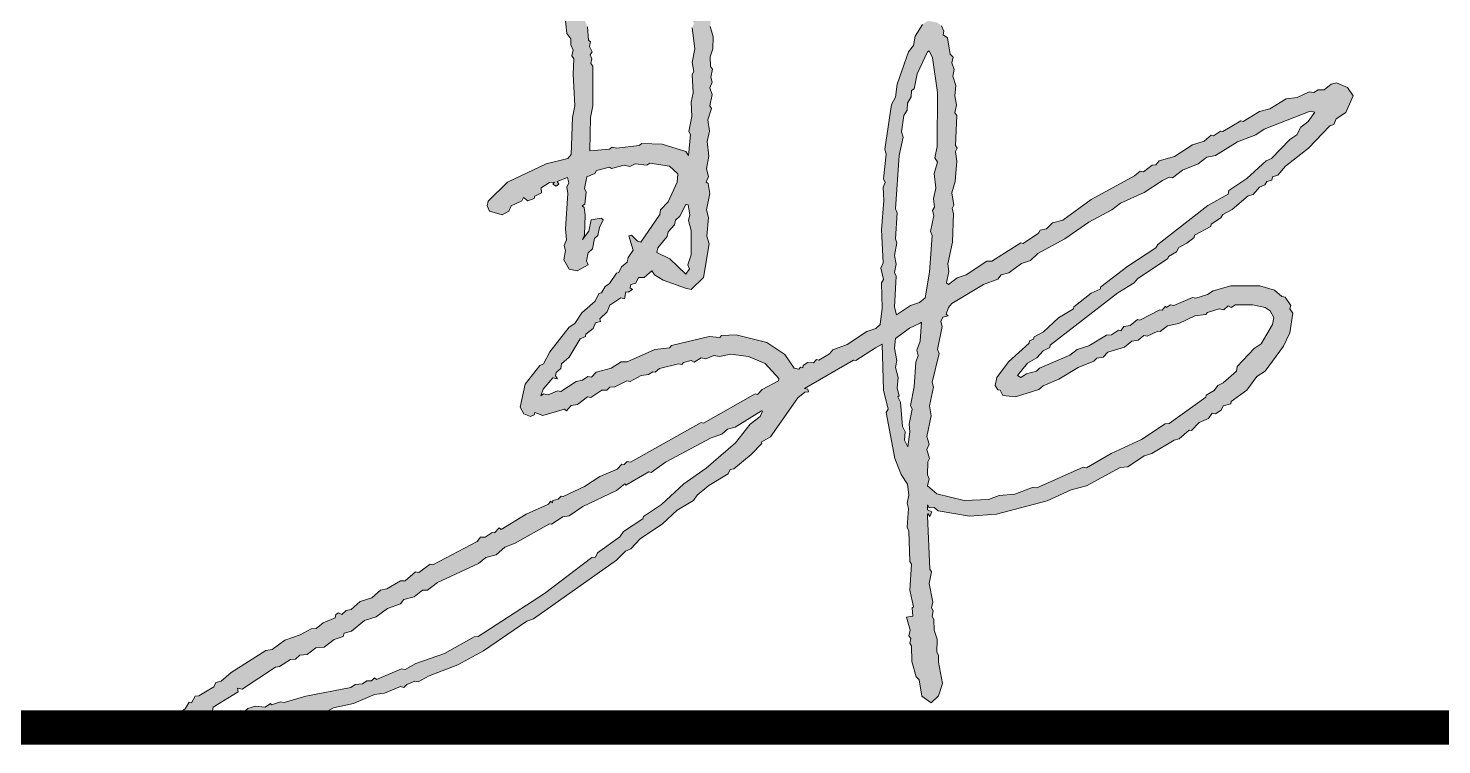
# Model space of a CAD drawing. Extents: x 1188826 to 1909461, y 608442 to 1651179.
# Drawn here: x 1862449 to 1863888, y 1019485 to 1020215 of the extents above; entities that cross this region are included whole.
import ezdxf

# ---------------------------------------------------------------- set-up
doc = ezdxf.new("R2010")
doc.units = 0
doc.header["$LTSCALE"] = 1000
doc.header["$MEASUREMENT"] = 0
doc.layers.add('WALL', color=9, linetype='Continuous', lineweight=40)
doc.layers.add('签名', color=7, linetype='Continuous', lineweight=18)
doc.layers.add('图框', color=140, linetype='Continuous')

# ---------------------------------------------------------------- blocks, each defined once
blk = doc.blocks.new('21414122312')
at = {"layer": '签名'}
h = blk.add_hatch(color=2, dxfattribs=at)
h.paths.add_polyline_path([(5588, 8956.3), (5590.4, 8962), (5588.3, 8969.8), (5590.9, 8982.7), (5589.1, 8997.8), (5591.3, 9008.3), (5589.9, 9019.6), (5593.5, 9031.2), (5591.7, 9034), (5594.1, 9045.7), (5591.8, 9052.3), (5594.1, 9058), (5592.7, 9063.2), (5594.4, 9071.4), (5592.6, 9074.2), (5592.1, 9084.1), (5595, 9092.1), (5595.1, 9104.3), (5592.3, 9114.7), (5593.6, 9138.9), (5590, 9169.1), (5588.1, 9171.9), (5589.8, 9180.1), (5586.5, 9188.2), (5584.3, 9207), (5581.5, 9211.2), (5575.6, 9212.5), (5574.7, 9213.9), (5570, 9214.8), (5565.5, 9210.9), (5564.3, 9205), (5560.2, 9203.4), (5552.9, 9191.4), (5554.8, 9188.6), (5553.1, 9186.4), (5557.6, 9184.3), (5558.5, 9189), (5562.3, 9189.5), (5565.6, 9193.7), (5572.3, 9172.7), (5573.1, 9146.8), (5576, 9142.6), (5574, 9120.9), (5575.8, 9118.1), (5573.7, 9113.6), (5576.6, 9092.2), (5573.8, 9078.1), (5575.6, 9069.1), (5573.7, 9065.8), (5574.8, 9047.2), (5572.9, 9037.8), (5573.5, 9023), (5570.4, 9007.7), (5572.2, 9004.9), (5570.2, 8983.3), (5567.4, 8987.5), (5543.2, 8994.9), (5522.5, 8995.5), (5519.7, 8993.6), (5497.1, 8990.9), (5492.4, 8991.9), (5489.5, 8990), (5469.5, 8988), (5470.4, 9022.1), (5472.8, 9033.9), (5472.5, 9074.3), (5470.7, 9077.2), (5471.6, 9081.9), (5470, 9085.9), (5471.9, 9089.2), (5469.3, 9094.6), (5470.3, 9099.3), (5468.2, 9101), (5467.3, 9114.6), (5462.2, 9125.5), (5460.8, 9136.8), (5450.8, 9147.4), (5444.7, 9147.4), (5437.3, 9141.6), (5436.6, 9138.1), (5444.1, 9126.7), (5446.3, 9107.9), (5450.1, 9102.2), (5450.1, 9096.1), (5452.6, 9090.7), (5451.4, 9084.8), (5453.3, 9082), (5452.5, 9066.2), (5454.5, 9033.9), (5452, 9022.2), (5450.5, 8984.5), (5447.1, 8980.3), (5425.2, 8975), (5385.8, 8956.2), (5366, 8936.9), (5365, 8932.2), (5367.6, 8926.8), (5380.3, 8923), (5387.1, 8926.5), (5389.5, 8932.1), (5400.3, 8937.3), (5402.2, 8940.5), (5406.4, 8937.2), (5413, 8939.5), (5413.5, 8941.9), (5420.4, 8945.4), (5420.2, 8950.3), (5428.7, 8955.9), (5433.6, 8956.2), (5431.9, 8954), (5435.2, 8952.1), (5438.1, 8954), (5436.2, 8956.8), (5446.8, 8960.8), (5448.2, 8955.6), (5446.1, 8951.2), (5447.2, 8944.8), (5444.7, 8908.6), (5446, 8897.3), (5443.6, 8891.6), (5445, 8886.4), (5443.1, 8877), (5448.5, 8867.4), (5456.7, 8865.7), (5467.8, 8872), (5466.2, 8876), (5467.8, 8884.2), (5472.3, 8888.2), (5474.5, 8898.8), (5477.6, 8901.8), (5479.3, 8910), (5483.3, 8917.8), (5481.2, 8919.4), (5471.1, 8917.8), (5468.7, 8906.1), (5462, 8897.6), (5464.2, 8902.1), (5464.7, 8922.8), (5463.8, 8930.4), (5461.7, 8932), (5464.6, 8933.9), (5465.8, 8945.9), (5464.2, 8949.9), (5466.6, 8961.6), (5474.6, 8964.9), (5476.5, 8968.2), (5489.5, 8971.6), (5491.6, 8970), (5504.5, 8973.5), (5510.4, 8972.3), (5515.8, 8974.8), (5527.8, 8973.6), (5530.7, 8975.4), (5550.9, 8972.5), (5559.1, 8964.7), (5558.6, 8956.2), (5549.5, 8936.1), (5541.7, 8927.9), (5540.8, 8923.2), (5521.6, 8895.2), (5518, 8896), (5511.9, 8902.1), (5509.4, 8901.4), (5513.8, 8887), (5508.5, 8879.5), (5507.6, 8874.8), (5501.7, 8869.9), (5499.3, 8864.3), (5496.7, 8863.6), (5489.6, 8852.8), (5485.3, 8850), (5481.5, 8843.4), (5478.9, 8842.7), (5474.9, 8835), (5461.4, 8823), (5454.3, 8812.3), (5448.7, 8808.5), (5428.8, 8783.2), (5422.6, 8771), (5418.6, 8769.4), (5403.7, 8750.4), (5398.8, 8726.9), (5402.3, 8720), (5409.1, 8717.4), (5413.1, 8719), (5413.6, 8721.4), (5421.6, 8718.5), (5443.8, 8725), (5445.9, 8723.3), (5450.6, 8728.5), (5457, 8729.6), (5467.1, 8737.4), (5470.7, 8736.6), (5482, 8744.1), (5486.9, 8744.3), (5490, 8747.4), (5495, 8747.6), (5507.2, 8753.6), (5510.7, 8752.9), (5521.8, 8759.2), (5529.4, 8760.1), (5533.6, 8762.9), (5536, 8762.4), (5540.5, 8766.4), (5559.8, 8771), (5563.3, 8770.3), (5565, 8772.4), (5572.7, 8774.5), (5576, 8772.6), (5583.1, 8777.3), (5587.8, 8776.3), (5595.8, 8779.6), (5601.7, 8778.4), (5613.3, 8780.9), (5631.1, 8778.4), (5648, 8771.3), (5662.1, 8756.2), (5661.6, 8753.8), (5645.1, 8745), (5640.4, 8739.8), (5638, 8740.3), (5585.4, 8710.7), (5583, 8711.1), (5511.1, 8670.8), (5507.5, 8671.5), (5504.5, 8668.5), (5502.1, 8668.9), (5497.4, 8663.8), (5479.9, 8656.3), (5464.3, 8646.1), (5442.6, 8635.8), (5440.3, 8636.3), (5437.2, 8633.2), (5432, 8631.9), (5431.5, 8629.5), (5429.4, 8631.2), (5427.5, 8627.9), (5404.7, 8617.9), (5379.4, 8602.2), (5377.3, 8603.9), (5372.6, 8598.7), (5370.2, 8599.2), (5363.1, 8594.5), (5358.2, 8594.3), (5354.9, 8590.1), (5309.6, 8566.3), (5307.2, 8566.8), (5295.6, 8558.2), (5292.1, 8558.9), (5281.7, 8550), (5276.8, 8549.8), (5262.8, 8541.6), (5256.5, 8540.5), (5247.5, 8532.5), (5235.7, 8528.8), (5226.7, 8520.8), (5221.5, 8519.5), (5217.1, 8515.5), (5213.8, 8517.4), (5210.9, 8515.5), (5210.2, 8512), (5198.2, 8507.1), (5190.9, 8501.2), (5185.9, 8501), (5174.8, 8494.7), (5159, 8489.4), (5146, 8479.8), (5139.7, 8478.7), (5104.5, 8456.5), (5094.1, 8447.6), (5088.9, 8446.2), (5086.8, 8441.7), (5071.4, 8432.6), (5067.7, 8432.2), (5063.9, 8425.6), (5061.5, 8426.1), (5057.7, 8419.5), (5043.3, 8409), (5041.6, 8400.8), (5045.6, 8396.3), (5061.1, 8394.3), (5064, 8396.2), (5100.9, 8397.2), (5124.3, 8403.4), (5139.1, 8404.1), (5153.7, 8409.6), (5158.4, 8408.7), (5189.3, 8415.8), (5200.3, 8416), (5208.6, 8420.4), (5229.1, 8424.8), (5250.5, 8433.9), (5260.7, 8435.5), (5276.7, 8442), (5280.2, 8441.3), (5283.3, 8444.3), (5291.3, 8447.6), (5294.9, 8446.8), (5305.9, 8453.1), (5335.2, 8464.3), (5361.4, 8478.5), (5405.5, 8508.7), (5412.1, 8511), (5496.7, 8570.8), (5505.9, 8580), (5511.3, 8582.5), (5520.8, 8592.8), (5543.5, 8607.8), (5558.6, 8621.8), (5575.3, 8631.9), (5578.9, 8637.3), (5590.7, 8647.1), (5610.3, 8659), (5612.4, 8663.5), (5616.2, 8663.9), (5633.9, 8678.6), (5644.8, 8689.9), (5643.9, 8691.3), (5653.6, 8696.7), (5681.3, 8736.3), (5688.6, 8742.2), (5692.4, 8742.6), (5691.7, 8745.2), (5688.2, 8745.9), (5738.2, 8774.9), (5740.5, 8774.4), (5760.4, 8787.5), (5767.2, 8791), (5768.6, 8744.1), (5773.3, 8724.8), (5771.4, 8721.5), (5780.1, 8674.4), (5786.6, 8658.4), (5793.1, 8648.5), (5794.5, 8637.2), (5792.8, 8628.9), (5794.2, 8623.7), (5792.7, 8604.4), (5794.3, 8600.4), (5795.3, 8569.6), (5797.2, 8566.8), (5795.4, 8540.2), (5799.3, 8523.5), (5797.9, 8522.5), (5798.6, 8513.8), (5792.2, 8512.7), (5795.7, 8499.7), (5794.5, 8493.8), (5796.4, 8491), (5795.4, 8486.3), (5797.3, 8483.5), (5797.6, 8467.5), (5801.8, 8451.9), (5804.9, 8448.8), (5807.6, 8432.3), (5817.2, 8425.5), (5824.8, 8432.5), (5828.6, 8445.2), (5824.5, 8466.9), (5824.7, 8474.1), (5822.9, 8477), (5823.2, 8490.4), (5820.2, 8499.6), (5820, 8510.6), (5818.1, 8513.5), (5819.3, 8519.4), (5817.4, 8522.2), (5818.7, 8528.1), (5815.2, 8547.2), (5817.6, 8558.9), (5815.8, 8561.7), (5813.4, 8616.1), (5813.9, 8618.5), (5815.8, 8615.6), (5817.9, 8620.1), (5813.5, 8622.2), (5813.3, 8627.2), (5815.1, 8624.3), (5820.1, 8624.6), (5824.3, 8621.2), (5856.3, 8615.9), (5883.6, 8617.7), (5935.4, 8631.5), (5959.7, 8642.5), (5975.3, 8646.6), (6009.7, 8665.3), (6017.3, 8666.2), (6034.2, 8677.4), (6042, 8679.5), (6064.5, 8693.3), (6069.6, 8694.6), (6080, 8703.5), (6082.4, 8703.1), (6090.2, 8711.3), (6099.6, 8715.4), (6103.2, 8720.8), (6106.7, 8720.1), (6112.4, 8723.9), (6114.5, 8728.3), (6122.3, 8730.4), (6122.8, 8732.7), (6138.6, 8744.2), (6148.8, 8758), (6157.3, 8763.6), (6176, 8789.2), (6182.4, 8802.6), (6185.3, 8822.8), (6182.5, 8827.1), (6183.3, 8830.6), (6177.7, 8839.1), (6174.1, 8839.8), (6166.9, 8846.2), (6151.8, 8850.5), (6122.4, 8850.4), (6104.3, 8845.6), (6098.6, 8841.8), (6086.8, 8838.1), (6083.3, 8838.8), (6064.4, 8830.5), (6060.9, 8831.2), (6056.6, 8828.4), (6055.7, 8829.8), (6052.4, 8825.6), (6050, 8826.1), (6029.5, 8815.6), (6027.2, 8816.1), (6019.8, 8810.2), (6013.5, 8809.1), (6010.2, 8804.8), (6007.8, 8805.3), (6000.7, 8800.7), (5995.8, 8800.4), (5977.6, 8789.5), (5965.8, 8785.8), (5958.5, 8779.9), (5927.6, 8766.6), (5924.5, 8763.6), (5914.2, 8760.8), (5908.5, 8757.1), (5905.2, 8759), (5915.2, 8771.7), (5924.8, 8777), (5931.2, 8784.3), (5938.1, 8787.8), (5938.5, 8790.1), (6007.1, 8843.5), (6023.8, 8853.5), (6027.1, 8857.7), (6058.3, 8878.3), (6058.8, 8880.6), (6067, 8885.1), (6069.2, 8889.5), (6077.4, 8893.9), (6084.8, 8899.8), (6085.2, 8902.1), (6101.8, 8911), (6102.2, 8913.4), (6112.2, 8919.9), (6114.1, 8923.2), (6123.7, 8928.5), (6140, 8942.4), (6145.2, 8943.7), (6151.6, 8951), (6157, 8953.6), (6158.9, 8956.9), (6164.1, 8958.2), (6164.8, 8961.8), (6170, 8963.2), (6178.1, 8972.5), (6201.5, 8991), (6223.2, 9013.5), (6227.2, 9015.1), (6229.6, 9020.8), (6239.5, 9027.3), (6246.7, 9044.2), (6241.1, 9052.7), (6229.8, 9057.5), (6224.6, 9056.1), (6217.3, 9050.2), (6211.2, 9050.3), (6206.9, 9047.5), (6202.2, 9048.4), (6189.9, 9042.4), (6178.6, 9041), (6161.9, 9031), (6151.5, 9028.2), (6134.8, 9018.2), (6132.4, 9018.6), (6114.2, 9007.7), (6111.9, 9008.2), (6104.8, 9003.5), (6102.4, 9004), (6095.1, 8998.1), (6083.3, 8994.4), (6064.9, 8982.3), (6049.4, 8978.1), (6046, 8973.9), (6042.3, 8973.4), (6033.5, 8966.6), (6030, 8967.4), (6024.1, 8962.5), (5980, 8938.4), (5951.2, 8917.4), (5940.8, 8914.6), (5934.6, 8908.5), (5928.3, 8907.4), (5926.4, 8904.1), (5910.8, 8893.8), (5908.5, 8894.3), (5878.9, 8875.8), (5874, 8875.6), (5852.8, 8861.6), (5843.6, 8858.6), (5834.8, 8851.8), (5832.7, 8853.5), (5835.1, 8865.2), (5834.2, 8872.8), (5838.8, 8895.1), (5839.9, 8924.3), (5838.5, 8929.5), (5840.4, 8932.8), (5838.1, 8945.5), (5841.7, 8957), (5843.4, 8977.5), (5841.8, 8987.6), (5843.7, 8990.9), (5841.9, 8993.7), (5843.2, 9024.1), (5841.3, 9026.9), (5843, 9035.1), (5841.2, 9044.1), (5842.2, 9054.9), (5839.2, 9064.1), (5840.6, 9071.1), (5838.3, 9077.7), (5839.5, 9083.6), (5836.4, 9086.7), (5833.7, 9103.2), (5829.5, 9106.5), (5830.2, 9110), (5827.6, 9115.4), (5823.4, 9118.8), (5814, 9120.7), (5808.3, 9116.9), (5801, 9105), (5799.1, 9095.6), (5794.1, 9089.2), (5782.4, 9056.1), (5780.9, 9042.9), (5776.9, 9035.2), (5770.1, 8990), (5771.5, 8984.9), (5768.7, 8959.7), (5770.4, 8955.7), (5768.2, 8951.2), (5769.1, 8937.6), (5766.6, 8907.5), (5768.3, 8874), (5765.9, 8868.4), (5768.5, 8856.9), (5766.6, 8853.6), (5767.4, 8827.7), (5765.2, 8811), (5760.7, 8807), (5751.5, 8804), (5731.7, 8790.9), (5717.1, 8785.3), (5713.7, 8781.1), (5702.7, 8774.8), (5700.3, 8775.3), (5697.2, 8772.2), (5691.1, 8772.3), (5686.9, 8769.5), (5686.4, 8767.1), (5684, 8767.6), (5682.4, 8765.5), (5677.7, 8766.5), (5668.3, 8780.6), (5650, 8792.9), (5618.5, 8800.6), (5603.7, 8800), (5602, 8797.9), (5591.2, 8798.9), (5552.6, 8789.7), (5550.9, 8787.5), (5535.9, 8785.7), (5507.5, 8773.2), (5501.4, 8773.2), (5491.5, 8766.7), (5476, 8762.5), (5471.2, 8757.3), (5467.7, 8758.1), (5462, 8754.3), (5455.7, 8753.2), (5440.1, 8742.9), (5436.6, 8743.6), (5427.1, 8739.4), (5422.4, 8740.4), (5419.6, 8738.5), (5422.2, 8745.3), (5431.9, 8756.8), (5436.6, 8755.9), (5434.8, 8758.7), (5435.5, 8762.2), (5440, 8766.2), (5440.9, 8770.9), (5448.5, 8777.9), (5459.7, 8796.5), (5465.1, 8799), (5465.6, 8801.4), (5472.9, 8807.2), (5475.3, 8812.9), (5480.5, 8814.2), (5479.8, 8816.8), (5487.3, 8823.9), (5489.9, 8830.7), (5501.3, 8838.2), (5504.8, 8837.4), (5506.3, 8844.5), (5508.6, 8844), (5512.9, 8846.8), (5510.7, 8848.5), (5511.5, 8852), (5516.6, 8853.4), (5519, 8859), (5525.1, 8859), (5532.7, 8866), (5535.5, 8861.8), (5544.2, 8856.3), (5567, 8848), (5572.9, 8846.7), (5585.2, 8858.9), (5591, 8893.3), (5588.9, 8901), (5590.4, 8920.3), (5588.3, 8928.1), (5591.7, 8944.6), (5590.1, 8954.7)])
h.paths.add_polyline_path([(5569.8, 8933.1), (5571.4, 8923), (5570.1, 8917.1), (5572.9, 8906.8), (5572.8, 8882.3), (5569.5, 8871.9), (5571.1, 8867.9), (5567.5, 8862.5), (5551.1, 8878.2), (5537.7, 8884.6), (5538.7, 8889.3), (5548.4, 8900.8), (5549.4, 8905.5), (5555.8, 8912.7), (5556.7, 8917.4), (5561.2, 8921.4), (5567.4, 8933.6)], flags=16)
h.paths.add_polyline_path([(5784.6, 8983.4), (5788.5, 9002.2), (5787.1, 9007.4), (5789.3, 9024.1), (5792.9, 9029.5), (5793.1, 9036.8), (5796.9, 9043.3), (5797, 9049.5), (5799.8, 9051.3), (5802.9, 9066.6), (5814.5, 9090.8), (5818.5, 9083), (5823.5, 9047.7), (5823.3, 8992.6), (5820.9, 8980.9), (5823.7, 8976.6), (5820.1, 8965.1), (5821.9, 8950), (5819.7, 8939.4), (5820.4, 8930.7), (5818.5, 8927.4), (5819.9, 8922.3), (5816.5, 8905.8), (5818.1, 8901.8), (5815.4, 8864.4), (5811.2, 8838.3), (5805.3, 8833.4), (5796.1, 8830.4), (5782, 8821), (5779.9, 8828.8), (5781.4, 8860.3), (5779.8, 8864.3), (5781.5, 8872.6), (5779.7, 8881.5), (5782.3, 8894.4), (5780.7, 8898.4), (5782.5, 8925), (5780.8, 8929)], flags=16)
h.paths.add_polyline_path([(5644.3, 8723.1), (5645.5, 8722.8), (5643.1, 8717.2), (5632.9, 8709.5), (5618, 8690.5), (5588.2, 8664.8), (5565.3, 8648.6), (5542.6, 8627.6), (5524.2, 8615.4), (5523.7, 8613.1), (5503.9, 8600), (5500.3, 8594.6), (5477.4, 8578.5), (5475.3, 8574), (5471.5, 8573.5), (5423.6, 8536.8), (5355.8, 8493.1), (5352, 8492.7), (5321.6, 8475.7), (5292.6, 8465.7), (5281.5, 8459.4), (5278, 8460.1), (5252.5, 8449.4), (5250.4, 8451.1), (5247.3, 8448), (5242.4, 8447.8), (5238.1, 8445), (5230.6, 8444.1), (5226.3, 8441.3), (5180.4, 8432.3), (5158.3, 8425.9), (5154.7, 8426.6), (5145.5, 8423.6), (5144.6, 8425), (5138.9, 8421.2), (5129.3, 8422), (5121.5, 8419.9), (5118.4, 8416.9), (5113.7, 8417.8), (5099.6, 8414.6), (5085, 8415.2), (5086.2, 8421), (5111.5, 8436.7), (5111, 8440.4), (5115.7, 8439.5), (5149.7, 8461.9), (5153.5, 8462.4), (5164.8, 8469.8), (5169.8, 8470), (5174.3, 8474), (5181.8, 8474.9), (5190.5, 8481.7), (5199.2, 8482.4), (5209.4, 8490.1), (5218.6, 8493.1), (5219.3, 8496.6), (5227.1, 8498.7), (5240.3, 8509.5), (5252.1, 8513.2), (5263.7, 8521.8), (5276.9, 8526.5), (5280.2, 8530.7), (5290.6, 8533.5), (5299.3, 8540.3), (5304.3, 8540.5), (5314.4, 8548.2), (5356.4, 8567.7), (5363.7, 8573.6), (5374.1, 8576.4), (5383.1, 8584.3), (5393.7, 8588.3), (5428.4, 8608.1), (5430.7, 8607.6), (5442.1, 8615.1), (5448.4, 8616.2), (5462.6, 8625.6), (5496.6, 8641.9), (5505.3, 8648.7), (5506.2, 8647.3), (5529.8, 8660.8), (5532.2, 8660.3), (5546.6, 8670.8), (5593.3, 8695.6), (5603.9, 8699.5), (5609.8, 8704.4), (5617.6, 8706.5)], flags=16)
h.paths.add_polyline_path([(5780.7, 8796.8), (5795.1, 8807.3), (5805.9, 8812.4), (5807.3, 8813.4), (5805.8, 8794.1), (5802.7, 8784.9), (5804.1, 8779.7), (5801.5, 8772.9), (5800, 8747.5), (5796.1, 8728.7), (5797.7, 8724.7), (5794.6, 8709.4), (5795.5, 8701.9), (5793.5, 8686.3), (5790, 8693.2), (5790.6, 8701.7), (5788, 8707.1), (5785.8, 8732), (5783.2, 8737.5), (5784.6, 8738.4), (5782.5, 8746.2), (5783.5, 8757), (5780.8, 8767.4), (5782.2, 8774.4), (5779.9, 8787.1)], flags=16)
h.paths.add_polyline_path([(5829.2, 8818.7), (5834.4, 8820.1), (5832.3, 8821.7), (5834.9, 8828.5), (5838.3, 8832.7), (5870.4, 8851.9), (5885, 8857.5), (5888.3, 8861.7), (5896.1, 8863.8), (5909.1, 8873.3), (5918.3, 8876.4), (5925.8, 8883.4), (5953.4, 8898.5), (5977.8, 8915.6), (6001.1, 8928), (6009.9, 8934.8), (6034.1, 8945.7), (6052.6, 8957.8), (6059.4, 8961.3), (6062.9, 8960.6), (6073.1, 8968.3), (6089.1, 8974.8), (6097.9, 8981.6), (6106.8, 8983.5), (6129.2, 8997.2), (6147.9, 9004.4), (6156.4, 9010.1), (6203.1, 9028.7), (6207.8, 9027.7), (6200.9, 9018.1), (6193.6, 9012.2), (6189.5, 9004.5), (6182.4, 8999.8), (6163.8, 8980.4), (6158.3, 8977.8), (6138.7, 8959.8), (6120.3, 8947.6), (6119.6, 8944.1), (6098.8, 8932.4), (6047.8, 8892.7), (6045.9, 8889.4), (6017.5, 8870.7), (5989.9, 8849.4), (5989.4, 8847.1), (5980, 8842.9), (5962.5, 8829.3), (5962, 8827), (5946.7, 8817.9), (5931.6, 8803.8), (5921.9, 8798.4), (5921.4, 8796.1), (5917.4, 8794.5), (5916.9, 8792.1), (5895.9, 8773.2), (5884, 8757.2), (5882.3, 8749), (5885.1, 8744.7), (5887.5, 8744.3), (5890, 8738.8), (5903.2, 8737.3), (5926.8, 8744.8), (5931.3, 8748.7), (5947.3, 8755.3), (5966.9, 8767.2), (5982.9, 8773.7), (5986, 8776.7), (5992.4, 8777.9), (5997.1, 8783), (6014.1, 8788.1), (6021.4, 8794), (6027.8, 8795.1), (6033.7, 8800), (6037.2, 8799.3), (6048, 8804.4), (6050.4, 8803.9), (6057.7, 8809.8), (6069.3, 8812.3), (6085.5, 8820), (6096.8, 8821.4), (6098.5, 8823.5), (6110.3, 8827.2), (6115, 8826.2), (6119.5, 8830.2), (6122.8, 8828.3), (6127, 8831.1), (6144.2, 8831.3), (6157.1, 8828.6), (6162.5, 8825), (6166, 8818.2), (6164.6, 8811.1), (6153.2, 8791.4), (6146.1, 8786.8), (6128.8, 8768.3), (6127.9, 8763.6), (6114.4, 8751.6), (6109, 8749.1), (6105.4, 8743.7), (6097.2, 8739.2), (6096.7, 8736.9), (6059.4, 8710.2), (6055.6, 8709.8), (6031.5, 8693.9), (6000.4, 8679.5), (5975.4, 8665), (5971.8, 8665.7), (5924.7, 8644.8), (5921.1, 8645.5), (5902.5, 8638.3), (5886.3, 8636.7), (5875.6, 8632.8), (5850.9, 8631.7), (5823, 8638.7), (5813.6, 8646.7), (5815, 8653.8), (5813.4, 8657.8), (5813.7, 8671.2), (5815.6, 8674.5), (5812.6, 8683.7), (5815, 8689.3), (5812.9, 8697.1), (5817.2, 8718.2), (5815.6, 8728.4), (5819.5, 8747.2), (5818.1, 8752.4), (5825.3, 8781.5), (5823.7, 8785.5), (5828.5, 8809), (5827.1, 8814.2)], flags=16)
at = {"layer": '图框', "const_width": 35}
blk.add_lwpolyline([(0, 8400.3), (7000, 8400.3)], dxfattribs=at)
at = {"layer": '签名', "color": 2, "elevation": 12019200}
for points in [[(5573.7, 9113.6), (5576.6, 9092.2), (5573.8, 9078.1), (5575.6, 9069.1), (5573.7, 9065.8), (5574.8, 9047.2), (5572.9, 9037.8), (5573.5, 9023), (5570.4, 9007.7), (5572.2, 9004.9), (5570.2, 8983.3), (5567.4, 8987.5), (5543.2, 8994.9), (5522.5, 8995.5), (5519.7, 8993.6), (5497.1, 8990.9), (5492.4, 8991.9), (5489.5, 8990), (5469.5, 8988), (5470.4, 9022.1), (5472.8, 9033.9), (5472.5, 9074.3), (5470.7, 9077.2), (5471.6, 9081.9), (5470, 9085.9), (5471.9, 9089.2), (5469.3, 9094.6), (5470.3, 9099.3), (5468.2, 9101), (5467.3, 9114.6)], [(5444.1, 9126.7), (5446.3, 9107.9), (5450.1, 9102.2), (5450.1, 9096.1), (5452.6, 9090.7), (5451.4, 9084.8), (5453.3, 9082), (5452.5, 9066.2), (5454.5, 9033.9), (5452, 9022.2), (5450.5, 8984.5), (5447.1, 8980.3), (5425.2, 8975), (5385.8, 8956.2), (5366, 8936.9), (5365, 8932.2), (5367.6, 8926.8), (5380.3, 8923), (5387.1, 8926.5), (5389.5, 8932.1), (5400.3, 8937.3), (5402.2, 8940.5), (5406.4, 8937.2), (5413, 8939.5), (5413.5, 8941.9), (5420.4, 8945.4), (5420.2, 8950.3), (5428.7, 8955.9), (5433.6, 8956.2), (5431.9, 8954), (5435.2, 8952.1), (5438.1, 8954), (5436.2, 8956.8), (5446.8, 8960.8), (5448.2, 8955.6), (5446.1, 8951.2), (5447.2, 8944.8), (5444.7, 8908.6), (5446, 8897.3), (5443.6, 8891.6), (5445, 8886.4), (5443.1, 8877), (5448.5, 8867.4), (5456.7, 8865.7), (5467.8, 8872), (5466.2, 8876), (5467.8, 8884.2), (5472.3, 8888.2), (5474.5, 8898.8), (5477.6, 8901.8), (5479.3, 8910), (5483.3, 8917.8), (5481.2, 8919.4), (5471.1, 8917.8), (5468.7, 8906.1), (5462, 8897.6), (5464.2, 8902.1), (5464.7, 8922.8), (5463.8, 8930.4), (5461.7, 8932), (5464.6, 8933.9), (5465.8, 8945.9), (5464.2, 8949.9), (5466.6, 8961.6), (5474.6, 8964.9), (5476.5, 8968.2), (5489.5, 8971.6), (5491.6, 8970), (5504.5, 8973.5), (5510.4, 8972.3), (5515.8, 8974.8), (5527.8, 8973.6), (5530.7, 8975.4), (5550.9, 8972.5), (5559.1, 8964.7), (5558.6, 8956.2), (5549.5, 8936.1), (5541.7, 8927.9), (5540.8, 8923.2), (5521.6, 8895.2), (5518, 8896), (5511.9, 8902.1), (5509.4, 8901.4), (5513.8, 8887), (5508.5, 8879.5), (5507.6, 8874.8), (5501.7, 8869.9), (5499.3, 8864.3), (5496.7, 8863.6), (5489.6, 8852.8), (5485.3, 8850), (5481.5, 8843.4), (5478.9, 8842.7), (5474.9, 8835), (5461.4, 8823), (5454.3, 8812.3), (5448.7, 8808.5), (5428.8, 8783.2), (5422.6, 8771), (5418.6, 8769.4), (5403.7, 8750.4), (5398.8, 8726.9), (5402.3, 8720), (5409.1, 8717.4), (5413.1, 8719), (5413.6, 8721.4), (5421.6, 8718.5), (5443.8, 8725), (5445.9, 8723.3), (5450.6, 8728.5), (5457, 8729.6), (5467.1, 8737.4), (5470.7, 8736.6), (5482, 8744.1), (5486.9, 8744.3), (5490, 8747.4), (5495, 8747.6), (5507.2, 8753.6), (5510.7, 8752.9), (5521.8, 8759.2), (5529.4, 8760.1), (5533.6, 8762.9), (5536, 8762.4), (5540.5, 8766.4), (5559.8, 8771), (5563.3, 8770.3), (5565, 8772.4), (5572.7, 8774.5), (5576, 8772.6), (5583.1, 8777.3), (5587.8, 8776.3), (5595.8, 8779.6), (5601.7, 8778.4), (5613.3, 8780.9), (5631.1, 8778.4), (5648, 8771.3), (5662.1, 8756.2), (5661.6, 8753.8), (5645.1, 8745), (5640.4, 8739.8), (5638, 8740.3), (5585.4, 8710.7), (5583, 8711.1), (5511.1, 8670.8), (5507.5, 8671.5), (5504.5, 8668.5), (5502.1, 8668.9), (5497.4, 8663.8), (5479.9, 8656.3), (5464.3, 8646.1), (5442.6, 8635.8), (5440.3, 8636.3), (5437.2, 8633.2), (5432, 8631.9), (5431.5, 8629.5), (5429.4, 8631.2), (5427.5, 8627.9), (5404.7, 8617.9), (5379.4, 8602.2), (5377.3, 8603.9), (5372.6, 8598.7), (5370.2, 8599.2), (5363.1, 8594.5), (5358.2, 8594.3), (5354.9, 8590.1), (5309.6, 8566.3), (5307.2, 8566.8), (5295.6, 8558.2), (5292.1, 8558.9), (5281.7, 8550), (5276.8, 8549.8), (5262.8, 8541.6), (5256.5, 8540.5), (5247.5, 8532.5), (5235.7, 8528.8), (5226.7, 8520.8), (5221.5, 8519.5), (5217.1, 8515.5), (5213.8, 8517.4), (5210.9, 8515.5), (5210.2, 8512), (5198.2, 8507.1), (5190.9, 8501.2), (5185.9, 8501), (5174.8, 8494.7), (5159, 8489.4), (5146, 8479.8), (5139.7, 8478.7), (5104.5, 8456.5), (5094.1, 8447.6), (5088.9, 8446.2), (5086.8, 8441.7), (5071.4, 8432.6), (5067.7, 8432.2), (5063.9, 8425.6), (5061.5, 8426.1), (5057.7, 8419.5), (5043.3, 8409), (5041.6, 8400.8), (5045.6, 8396.3), (5061.1, 8394.3), (5064, 8396.2), (5100.9, 8397.2), (5124.3, 8403.4), (5139.1, 8404.1), (5153.7, 8409.6), (5158.4, 8408.7), (5189.3, 8415.8), (5200.3, 8416), (5208.6, 8420.4), (5229.1, 8424.8), (5250.5, 8433.9), (5260.7, 8435.5), (5276.7, 8442), (5280.2, 8441.3), (5283.3, 8444.3), (5291.3, 8447.6), (5294.9, 8446.8), (5305.9, 8453.1), (5335.2, 8464.3), (5361.4, 8478.5), (5405.5, 8508.7), (5412.1, 8511), (5496.7, 8570.8), (5505.9, 8580), (5511.3, 8582.5), (5520.8, 8592.8), (5543.5, 8607.8), (5558.6, 8621.8), (5575.3, 8631.9), (5578.9, 8637.3), (5590.7, 8647.1), (5610.3, 8659), (5612.4, 8663.5), (5616.2, 8663.9), (5633.9, 8678.6), (5644.8, 8689.9), (5643.9, 8691.3), (5653.6, 8696.7), (5681.3, 8736.3), (5688.6, 8742.2), (5692.4, 8742.6), (5691.7, 8745.2), (5688.2, 8745.9), (5738.2, 8774.9), (5740.5, 8774.4), (5760.4, 8787.5), (5767.2, 8791), (5768.6, 8744.1), (5773.3, 8724.8), (5771.4, 8721.5), (5780.1, 8674.4), (5786.6, 8658.4), (5793.1, 8648.5), (5794.5, 8637.2), (5792.8, 8628.9), (5794.2, 8623.7), (5792.7, 8604.4), (5794.3, 8600.4), (5795.3, 8569.6), (5797.2, 8566.8), (5795.4, 8540.2), (5799.3, 8523.5), (5797.9, 8522.5), (5798.6, 8513.8), (5792.2, 8512.7), (5795.7, 8499.7), (5794.5, 8493.8), (5796.4, 8491), (5795.4, 8486.3), (5797.3, 8483.5), (5797.6, 8467.5), (5801.8, 8451.9), (5804.9, 8448.8), (5807.6, 8432.3), (5817.2, 8425.5), (5824.8, 8432.5), (5828.6, 8445.2), (5824.5, 8466.9), (5824.7, 8474.1), (5822.9, 8477), (5823.2, 8490.4), (5820.2, 8499.6), (5820, 8510.6), (5818.1, 8513.5), (5819.3, 8519.4), (5817.4, 8522.2), (5818.7, 8528.1), (5815.2, 8547.2), (5817.6, 8558.9), (5815.8, 8561.7), (5813.4, 8616.1), (5813.9, 8618.5), (5815.8, 8615.6), (5817.9, 8620.1), (5813.5, 8622.2), (5813.3, 8627.2), (5815.1, 8624.3), (5820.1, 8624.6), (5824.3, 8621.2), (5856.3, 8615.9), (5883.6, 8617.7), (5935.4, 8631.5), (5959.7, 8642.5), (5975.3, 8646.6), (6009.7, 8665.3), (6017.3, 8666.2), (6034.2, 8677.4), (6042, 8679.5), (6064.5, 8693.3), (6069.6, 8694.6), (6080, 8703.5), (6082.4, 8703.1), (6090.2, 8711.3), (6099.6, 8715.4), (6103.2, 8720.8), (6106.7, 8720.1), (6112.4, 8723.9), (6114.5, 8728.3), (6122.3, 8730.4), (6122.8, 8732.7), (6138.6, 8744.2), (6148.8, 8758), (6157.3, 8763.6), (6176, 8789.2), (6182.4, 8802.6), (6185.3, 8822.8), (6182.5, 8827.1), (6183.3, 8830.6), (6177.7, 8839.1), (6174.1, 8839.8), (6166.9, 8846.2), (6151.8, 8850.5), (6122.4, 8850.4), (6104.3, 8845.6), (6098.6, 8841.8), (6086.8, 8838.1), (6083.3, 8838.8), (6064.4, 8830.5), (6060.9, 8831.2), (6056.6, 8828.4), (6055.7, 8829.8), (6052.4, 8825.6), (6050, 8826.1), (6029.5, 8815.6), (6027.2, 8816.1), (6019.8, 8810.2), (6013.5, 8809.1), (6010.2, 8804.8), (6007.8, 8805.3), (6000.7, 8800.7), (5995.8, 8800.4), (5977.6, 8789.5), (5965.8, 8785.8), (5958.5, 8779.9), (5927.6, 8766.6), (5924.5, 8763.6), (5914.2, 8760.8), (5908.5, 8757.1), (5905.2, 8759), (5915.2, 8771.7), (5924.8, 8777), (5931.2, 8784.3), (5938.1, 8787.8), (5938.5, 8790.1), (6007.1, 8843.5), (6023.8, 8853.5), (6027.1, 8857.7), (6058.3, 8878.3), (6058.8, 8880.6), (6067, 8885.1), (6069.2, 8889.5), (6077.4, 8893.9), (6084.8, 8899.8), (6085.2, 8902.1), (6101.8, 8911), (6102.2, 8913.4), (6112.2, 8919.9), (6114.1, 8923.2), (6123.7, 8928.5), (6140, 8942.4), (6145.2, 8943.7), (6151.6, 8951), (6157, 8953.6), (6158.9, 8956.9), (6164.1, 8958.2), (6164.8, 8961.8), (6170, 8963.2), (6178.1, 8972.5), (6201.5, 8991), (6223.2, 9013.5), (6227.2, 9015.1), (6229.6, 9020.8), (6239.5, 9027.3), (6246.7, 9044.2), (6241.1, 9052.7), (6229.8, 9057.5), (6224.6, 9056.1), (6217.3, 9050.2), (6211.2, 9050.3), (6206.9, 9047.5), (6202.2, 9048.4), (6189.9, 9042.4), (6178.6, 9041), (6161.9, 9031), (6151.5, 9028.2), (6134.8, 9018.2), (6132.4, 9018.6), (6114.2, 9007.7), (6111.9, 9008.2), (6104.8, 9003.5), (6102.4, 9004), (6095.1, 8998.1), (6083.3, 8994.4), (6064.9, 8982.3), (6049.4, 8978.1), (6046, 8973.9), (6042.3, 8973.4), (6033.5, 8966.6), (6030, 8967.4), (6024.1, 8962.5), (5980, 8938.4), (5951.2, 8917.4), (5940.8, 8914.6), (5934.6, 8908.5), (5928.3, 8907.4), (5926.4, 8904.1), (5910.8, 8893.8), (5908.5, 8894.3), (5878.9, 8875.8), (5874, 8875.6), (5852.8, 8861.6), (5843.6, 8858.6), (5834.8, 8851.8), (5832.7, 8853.5), (5835.1, 8865.2), (5834.2, 8872.8), (5838.8, 8895.1), (5839.9, 8924.3), (5838.5, 8929.5), (5840.4, 8932.8), (5838.1, 8945.5), (5841.7, 8957), (5843.4, 8977.5), (5841.8, 8987.6), (5843.7, 8990.9), (5841.9, 8993.7), (5843.2, 9024.1), (5841.3, 9026.9), (5843, 9035.1), (5841.2, 9044.1), (5842.2, 9054.9), (5839.2, 9064.1), (5840.6, 9071.1), (5838.3, 9077.7), (5839.5, 9083.6), (5836.4, 9086.7), (5833.7, 9103.2), (5829.5, 9106.5), (5830.2, 9110), (5827.6, 9115.4)], [(5808.3, 9116.9), (5801, 9105), (5799.1, 9095.6), (5794.1, 9089.2), (5782.4, 9056.1), (5780.9, 9042.9), (5776.9, 9035.2), (5770.1, 8990), (5771.5, 8984.9), (5768.7, 8959.7), (5770.4, 8955.7), (5768.2, 8951.2), (5769.1, 8937.6), (5766.6, 8907.5), (5768.3, 8874), (5765.9, 8868.4), (5768.5, 8856.9), (5766.6, 8853.6), (5767.4, 8827.7), (5765.2, 8811), (5760.7, 8807), (5751.5, 8804), (5731.7, 8790.9), (5717.1, 8785.3), (5713.7, 8781.1), (5702.7, 8774.8), (5700.3, 8775.3), (5697.2, 8772.2), (5691.1, 8772.3), (5686.9, 8769.5), (5686.4, 8767.1), (5684, 8767.6), (5682.4, 8765.5), (5677.7, 8766.5), (5668.3, 8780.6), (5650, 8792.9), (5618.5, 8800.6), (5603.7, 8800), (5602, 8797.9), (5591.2, 8798.9), (5552.6, 8789.7), (5550.9, 8787.5), (5535.9, 8785.7), (5507.5, 8773.2), (5501.4, 8773.2), (5491.5, 8766.7), (5476, 8762.5), (5471.2, 8757.3), (5467.7, 8758.1), (5462, 8754.3), (5455.7, 8753.2), (5440.1, 8742.9), (5436.6, 8743.6), (5427.1, 8739.4), (5422.4, 8740.4), (5419.6, 8738.5), (5422.2, 8745.3), (5431.9, 8756.8), (5436.6, 8755.9), (5434.8, 8758.7), (5435.5, 8762.2), (5440, 8766.2), (5440.9, 8770.9), (5448.5, 8777.9), (5459.7, 8796.5), (5465.1, 8799), (5465.6, 8801.4), (5472.9, 8807.2), (5475.3, 8812.9), (5480.5, 8814.2), (5479.8, 8816.8), (5487.3, 8823.9), (5489.9, 8830.7), (5501.3, 8838.2), (5504.8, 8837.4), (5506.3, 8844.5), (5508.6, 8844), (5512.9, 8846.8), (5510.7, 8848.5), (5511.5, 8852), (5516.6, 8853.4), (5519, 8859), (5525.1, 8859), (5532.7, 8866), (5535.5, 8861.8), (5544.2, 8856.3), (5567, 8848), (5572.9, 8846.7), (5585.2, 8858.9), (5591, 8893.3), (5588.9, 8901), (5590.4, 8920.3), (5588.3, 8928.1), (5591.7, 8944.6), (5590.1, 8954.7), (5588, 8956.3), (5590.4, 8962), (5588.3, 8969.8), (5590.9, 8982.7), (5589.1, 8997.8), (5591.3, 9008.3), (5589.9, 9019.6), (5593.5, 9031.2), (5591.7, 9034), (5594.1, 9045.7), (5591.8, 9052.3), (5594.1, 9058), (5592.7, 9063.2), (5594.4, 9071.4), (5592.6, 9074.2), (5592.1, 9084.1), (5595, 9092.1), (5595.1, 9104.3), (5592.3, 9114.7)], [(5813.6, 9088.9), (5815, 9089.9), (5818.5, 9083), (5823.5, 9047.7), (5823.3, 8992.6), (5820.9, 8980.9), (5823.7, 8976.6), (5820.1, 8965.1), (5821.9, 8950), (5819.7, 8939.4), (5820.4, 8930.7), (5818.5, 8927.4), (5819.9, 8922.3), (5816.5, 8905.8), (5818.1, 8901.8), (5815.4, 8864.4), (5811.2, 8838.3), (5805.3, 8833.4), (5796.1, 8830.4), (5782, 8821), (5779.9, 8828.8), (5781.4, 8860.3), (5779.8, 8864.3), (5781.5, 8872.6), (5779.7, 8881.5), (5782.3, 8894.4), (5780.7, 8898.4), (5782.5, 8925), (5780.8, 8929), (5784.6, 8983.4), (5788.5, 9002.2), (5787.1, 9007.4), (5789.3, 9024.1), (5792.9, 9029.5), (5793.1, 9036.8), (5796.9, 9043.3), (5797, 9049.5), (5799.8, 9051.3), (5802.9, 9066.6), (5813.6, 9088.9)], [(6203.1, 9028.7), (6207.8, 9027.7), (6200.9, 9018.1), (6193.6, 9012.2), (6189.5, 9004.5), (6182.4, 8999.8), (6163.8, 8980.4), (6158.3, 8977.8), (6138.7, 8959.8), (6120.3, 8947.6), (6119.6, 8944.1), (6098.8, 8932.4), (6047.8, 8892.7), (6045.9, 8889.4), (6017.5, 8870.7), (5989.9, 8849.4), (5989.4, 8847.1), (5980, 8842.9), (5962.5, 8829.3), (5962, 8827), (5946.7, 8817.9), (5931.6, 8803.8), (5921.9, 8798.4), (5921.4, 8796.1), (5917.4, 8794.5), (5916.9, 8792.1), (5895.9, 8773.2), (5884, 8757.2), (5882.3, 8749), (5885.1, 8744.7), (5887.5, 8744.3), (5890, 8738.8), (5903.2, 8737.3), (5926.8, 8744.8), (5931.3, 8748.7), (5947.3, 8755.3), (5966.9, 8767.2), (5982.9, 8773.7), (5986, 8776.7), (5992.4, 8777.9), (5997.1, 8783), (6014.1, 8788.1), (6021.4, 8794), (6027.8, 8795.1), (6033.7, 8800), (6037.2, 8799.3), (6048, 8804.4), (6050.4, 8803.9), (6057.7, 8809.8), (6069.3, 8812.3), (6085.5, 8820), (6096.8, 8821.4), (6098.5, 8823.5), (6110.3, 8827.2), (6115, 8826.2), (6119.5, 8830.2), (6122.8, 8828.3), (6127, 8831.1), (6144.2, 8831.3), (6157.1, 8828.6), (6162.5, 8825), (6166, 8818.2), (6164.6, 8811.1), (6153.2, 8791.4), (6146.1, 8786.8), (6128.8, 8768.3), (6127.9, 8763.6), (6114.4, 8751.6), (6109, 8749.1), (6105.4, 8743.7), (6097.2, 8739.2), (6096.7, 8736.9), (6059.4, 8710.2), (6055.6, 8709.8), (6031.5, 8693.9), (6000.4, 8679.5), (5975.4, 8665), (5971.8, 8665.7), (5924.7, 8644.8), (5921.1, 8645.5), (5902.5, 8638.3), (5886.3, 8636.7), (5875.6, 8632.8), (5850.9, 8631.7), (5823, 8638.7), (5813.6, 8646.7), (5815, 8653.8), (5813.4, 8657.8), (5813.7, 8671.2), (5815.6, 8674.5), (5812.6, 8683.7), (5815, 8689.3), (5812.9, 8697.1), (5817.2, 8718.2), (5815.6, 8728.4), (5819.5, 8747.2), (5818.1, 8752.4), (5825.3, 8781.5), (5823.7, 8785.5), (5828.5, 8809), (5827.1, 8814.2), (5829.2, 8818.7), (5834.4, 8820.1), (5832.3, 8821.7), (5834.9, 8828.5), (5838.3, 8832.7), (5870.4, 8851.9), (5885, 8857.5), (5888.3, 8861.7), (5896.1, 8863.8), (5909.1, 8873.3), (5918.3, 8876.4), (5925.8, 8883.4), (5953.4, 8898.5), (5977.8, 8915.6), (6001.1, 8928), (6009.9, 8934.8), (6034.1, 8945.7), (6052.6, 8957.8), (6059.4, 8961.3), (6062.9, 8960.6), (6073.1, 8968.3), (6089.1, 8974.8), (6097.9, 8981.6), (6106.8, 8983.5), (6129.2, 8997.2), (6147.9, 9004.4), (6156.4, 9010.1), (6203.1, 9028.7)], [(5567.4, 8933.6), (5569.8, 8933.1), (5571.4, 8923), (5570.1, 8917.1), (5572.9, 8906.8), (5572.8, 8882.3), (5569.5, 8871.9), (5571.1, 8867.9), (5567.5, 8862.5), (5551.1, 8878.2), (5537.7, 8884.6), (5538.7, 8889.3), (5548.4, 8900.8), (5549.4, 8905.5), (5555.8, 8912.7), (5556.7, 8917.4), (5561.2, 8921.4), (5567.4, 8933.6)], [(5805.9, 8812.4), (5807.3, 8813.4), (5805.8, 8794.1), (5802.7, 8784.9), (5804.1, 8779.7), (5801.5, 8772.9), (5800, 8747.5), (5796.1, 8728.7), (5797.7, 8724.7), (5794.6, 8709.4), (5795.5, 8701.9), (5793.5, 8686.3), (5790, 8693.2), (5790.6, 8701.7), (5788, 8707.1), (5785.8, 8732), (5783.2, 8737.5), (5784.6, 8738.4), (5782.5, 8746.2), (5783.5, 8757), (5780.8, 8767.4), (5782.2, 8774.4), (5779.9, 8787.1), (5780.7, 8796.8), (5795.1, 8807.3), (5805.9, 8812.4)], [(5644.3, 8723.1), (5645.5, 8722.8), (5643.1, 8717.2), (5632.9, 8709.5), (5618, 8690.5), (5588.2, 8664.8), (5565.3, 8648.6), (5542.6, 8627.6), (5524.2, 8615.4), (5523.7, 8613.1), (5503.9, 8600), (5500.3, 8594.6), (5477.4, 8578.5), (5475.3, 8574), (5471.5, 8573.5), (5423.6, 8536.8), (5355.8, 8493.1), (5352, 8492.7), (5321.6, 8475.7), (5292.6, 8465.7), (5281.5, 8459.4), (5278, 8460.1), (5252.5, 8449.4), (5250.4, 8451.1), (5247.3, 8448), (5242.4, 8447.8), (5238.1, 8445), (5230.6, 8444.1), (5226.3, 8441.3), (5180.4, 8432.3), (5158.3, 8425.9), (5154.7, 8426.6), (5145.5, 8423.6), (5144.6, 8425), (5138.9, 8421.2), (5129.3, 8422), (5121.5, 8419.9), (5118.4, 8416.9), (5113.7, 8417.8), (5099.6, 8414.6), (5085, 8415.2), (5086.2, 8421), (5111.5, 8436.7), (5111, 8440.4), (5115.7, 8439.5), (5149.7, 8461.9), (5153.5, 8462.4), (5164.8, 8469.8), (5169.8, 8470), (5174.3, 8474), (5181.8, 8474.9), (5190.5, 8481.7), (5199.2, 8482.4), (5209.4, 8490.1), (5218.6, 8493.1), (5219.3, 8496.6), (5227.1, 8498.7), (5240.3, 8509.5), (5252.1, 8513.2), (5263.7, 8521.8), (5276.9, 8526.5), (5280.2, 8530.7), (5290.6, 8533.5), (5299.3, 8540.3), (5304.3, 8540.5), (5314.4, 8548.2), (5356.4, 8567.7), (5363.7, 8573.6), (5374.1, 8576.4), (5383.1, 8584.3), (5393.7, 8588.3), (5428.4, 8608.1), (5430.7, 8607.6), (5442.1, 8615.1), (5448.4, 8616.2), (5462.6, 8625.6), (5496.6, 8641.9), (5505.3, 8648.7), (5506.2, 8647.3), (5529.8, 8660.8), (5532.2, 8660.3), (5546.6, 8670.8), (5593.3, 8695.6), (5603.9, 8699.5), (5609.8, 8704.4), (5617.6, 8706.5), (5644.3, 8723.1)]]:
    blk.add_lwpolyline(points, dxfattribs=at)

msp = doc.modelspace()

# ---------------------------------------------------------------- block references
at = {"layer": 'WALL'}
msp.add_blockref('21414122312', (1857550.9, 1011102), dxfattribs=at)

doc.saveas('drawing.dxf')
